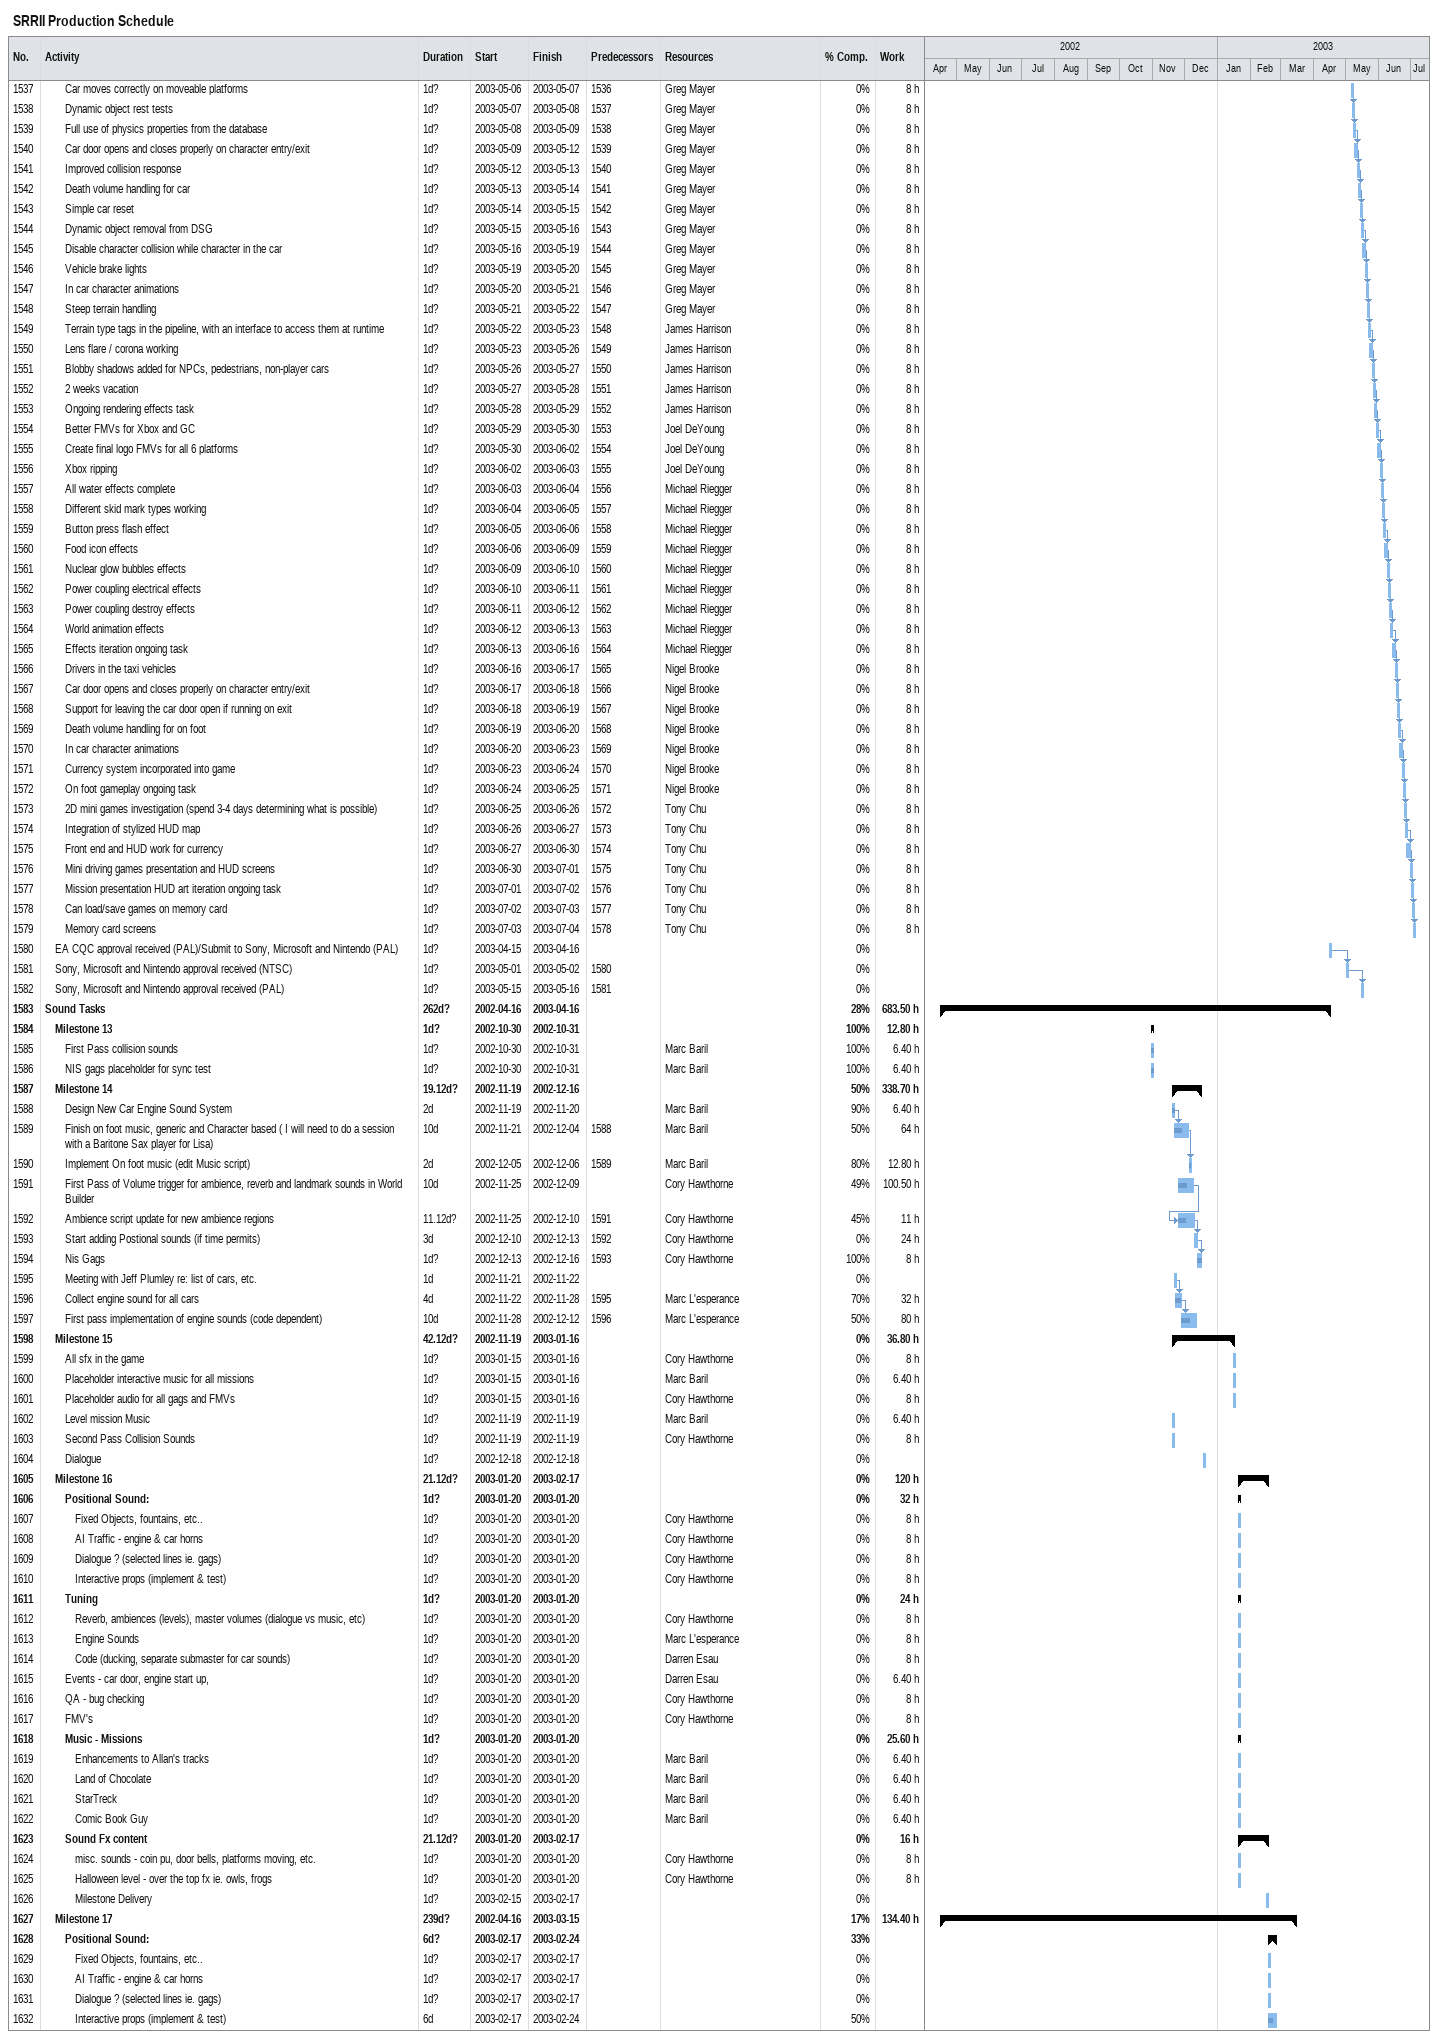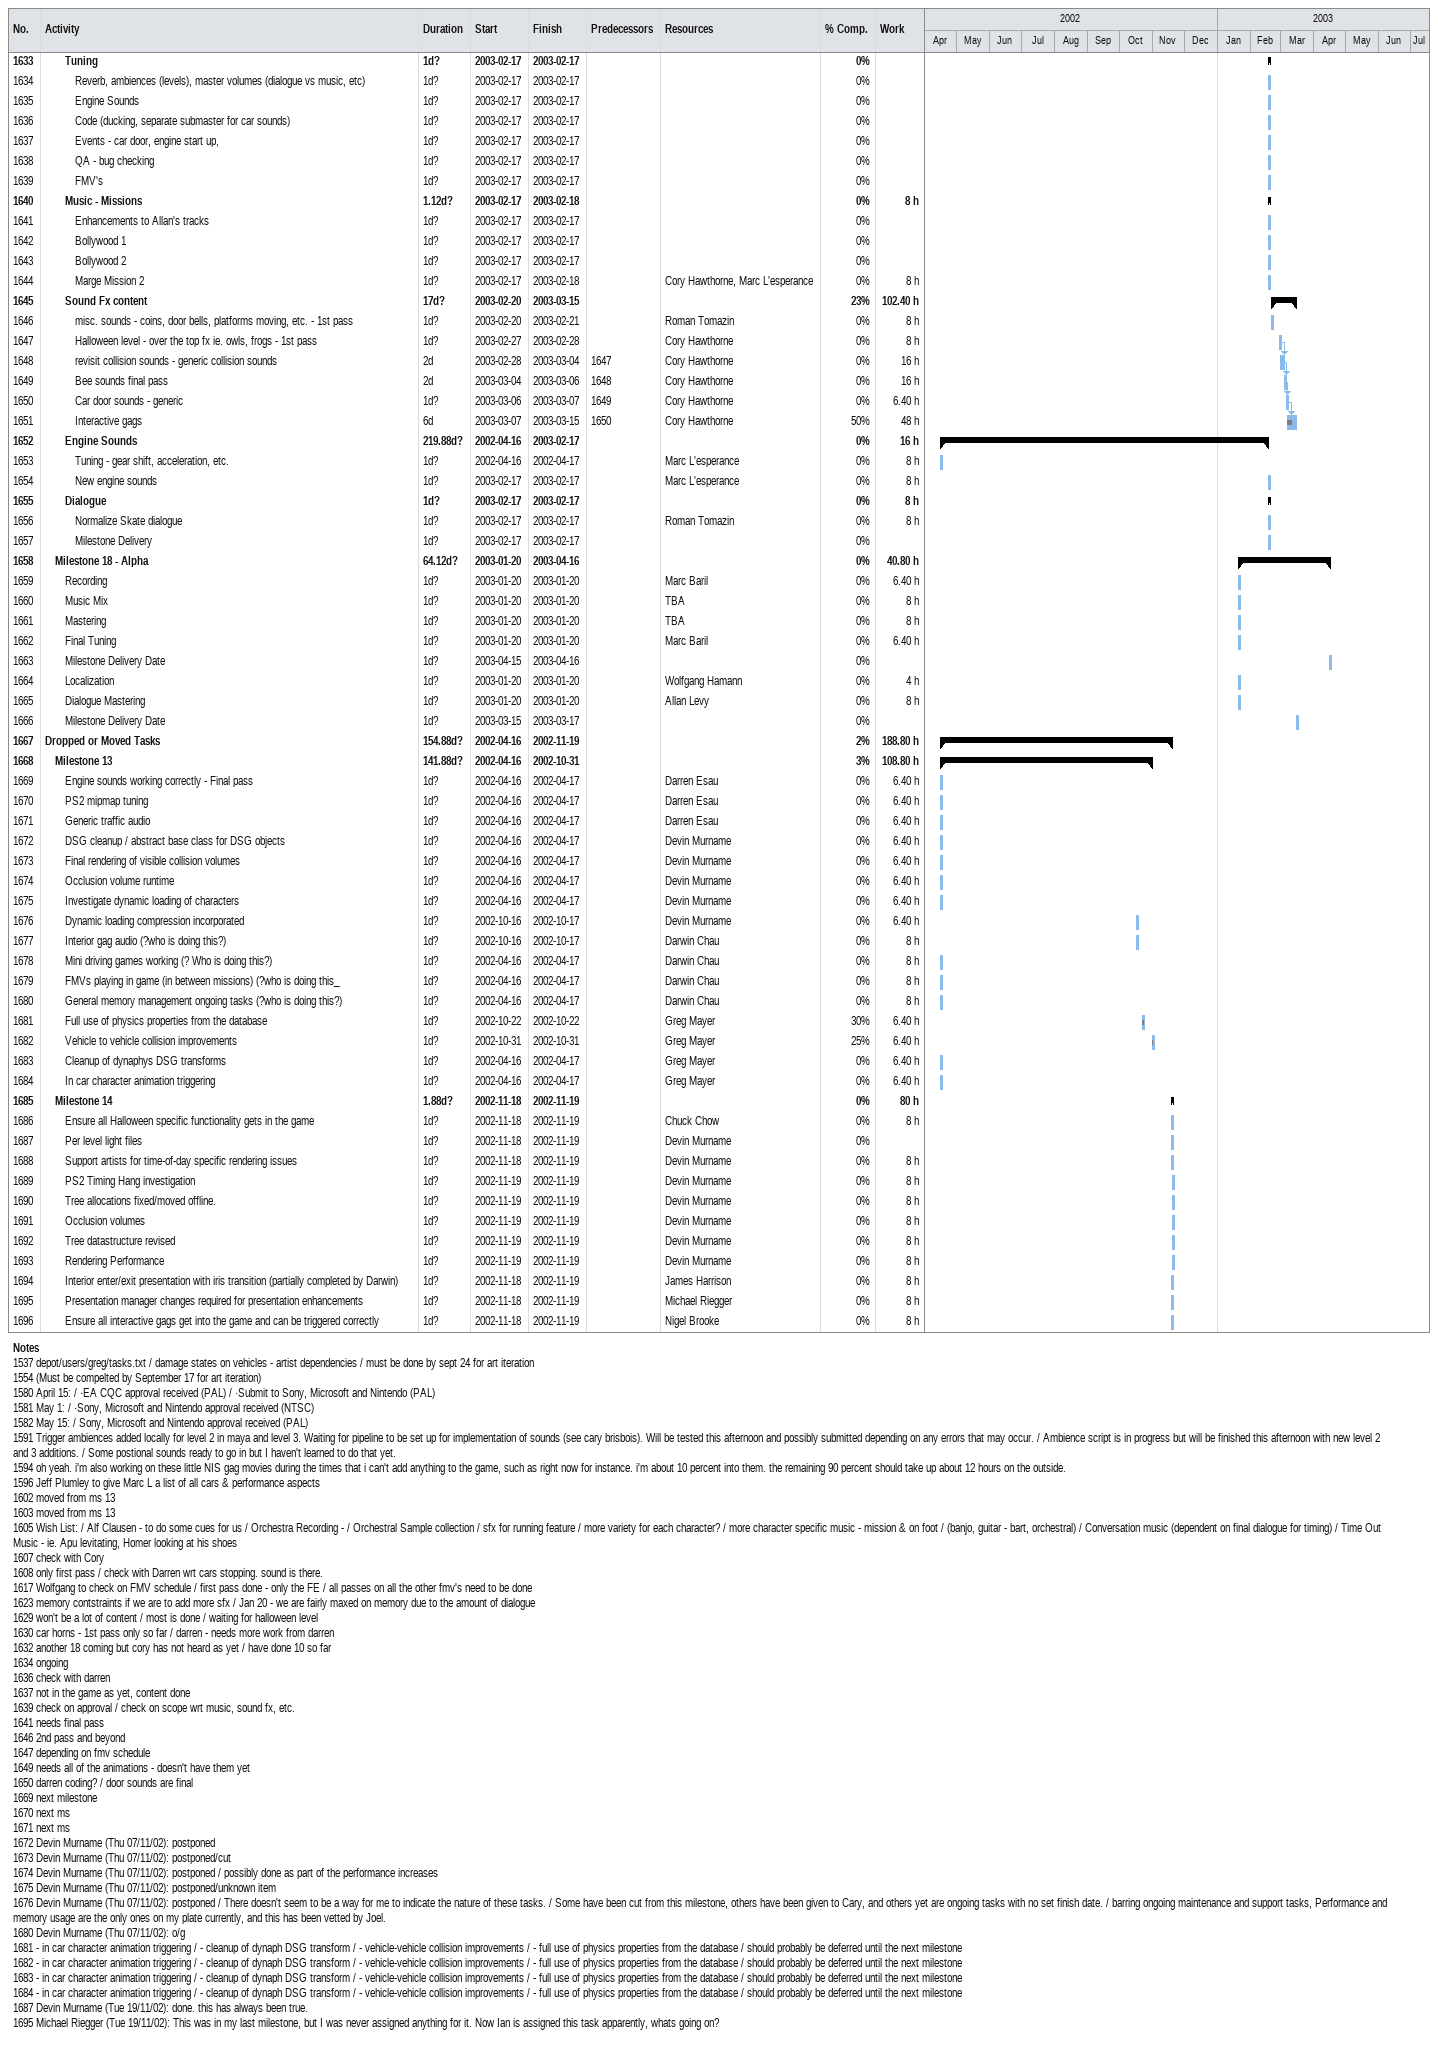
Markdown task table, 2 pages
SRRII Production Schedule

| ID | Level | Task | Duration | Start | Finish | Predecessors | Resources | % complete | Work (h) |
|---|---|---|---|---|---|---|---|---|---|
| 1537 | 3 | Car moves correctly on moveable platforms | 1d? | 2003-05-06 | 2003-05-07 | 1536 | Greg Mayer | 0 | 8 |
| 1538 | 3 | Dynamic object rest tests | 1d? | 2003-05-07 | 2003-05-08 | 1537 | Greg Mayer | 0 | 8 |
| 1539 | 3 | Full use of physics properties from the database | 1d? | 2003-05-08 | 2003-05-09 | 1538 | Greg Mayer | 0 | 8 |
| 1540 | 3 | Car door opens and closes properly on character entry/exit | 1d? | 2003-05-09 | 2003-05-12 | 1539 | Greg Mayer | 0 | 8 |
| 1541 | 3 | Improved collision response | 1d? | 2003-05-12 | 2003-05-13 | 1540 | Greg Mayer | 0 | 8 |
| 1542 | 3 | Death volume handling for car | 1d? | 2003-05-13 | 2003-05-14 | 1541 | Greg Mayer | 0 | 8 |
| 1543 | 3 | Simple car reset | 1d? | 2003-05-14 | 2003-05-15 | 1542 | Greg Mayer | 0 | 8 |
| 1544 | 3 | Dynamic object removal from DSG | 1d? | 2003-05-15 | 2003-05-16 | 1543 | Greg Mayer | 0 | 8 |
| 1545 | 3 | Disable character collision while character in the car | 1d? | 2003-05-16 | 2003-05-19 | 1544 | Greg Mayer | 0 | 8 |
| 1546 | 3 | Vehicle brake lights | 1d? | 2003-05-19 | 2003-05-20 | 1545 | Greg Mayer | 0 | 8 |
| 1547 | 3 | In car character animations | 1d? | 2003-05-20 | 2003-05-21 | 1546 | Greg Mayer | 0 | 8 |
| 1548 | 3 | Steep terrain handling | 1d? | 2003-05-21 | 2003-05-22 | 1547 | Greg Mayer | 0 | 8 |
| 1549 | 3 | Terrain type tags in the pipeline, with an interface to access them at runtime | 1d? | 2003-05-22 | 2003-05-23 | 1548 | James Harrison | 0 | 8 |
| 1550 | 3 | Lens flare / corona working | 1d? | 2003-05-23 | 2003-05-26 | 1549 | James Harrison | 0 | 8 |
| 1551 | 3 | Blobby shadows added for NPCs, pedestrians, non-player cars | 1d? | 2003-05-26 | 2003-05-27 | 1550 | James Harrison | 0 | 8 |
| 1552 | 3 | 2 weeks vacation | 1d? | 2003-05-27 | 2003-05-28 | 1551 | James Harrison | 0 | 8 |
| 1553 | 3 | Ongoing rendering effects task | 1d? | 2003-05-28 | 2003-05-29 | 1552 | James Harrison | 0 | 8 |
| 1554 | 3 | Better FMVs for Xbox and GC | 1d? | 2003-05-29 | 2003-05-30 | 1553 | Joel DeYoung | 0 | 8 |
| 1555 | 3 | Create final logo FMVs for all 6 platforms | 1d? | 2003-05-30 | 2003-06-02 | 1554 | Joel DeYoung | 0 | 8 |
| 1556 | 3 | Xbox ripping | 1d? | 2003-06-02 | 2003-06-03 | 1555 | Joel DeYoung | 0 | 8 |
| 1557 | 3 | All water effects complete | 1d? | 2003-06-03 | 2003-06-04 | 1556 | Michael Riegger | 0 | 8 |
| 1558 | 3 | Different skid mark types working | 1d? | 2003-06-04 | 2003-06-05 | 1557 | Michael Riegger | 0 | 8 |
| 1559 | 3 | Button press flash effect | 1d? | 2003-06-05 | 2003-06-06 | 1558 | Michael Riegger | 0 | 8 |
| 1560 | 3 | Food icon effects | 1d? | 2003-06-06 | 2003-06-09 | 1559 | Michael Riegger | 0 | 8 |
| 1561 | 3 | Nuclear glow bubbles effects | 1d? | 2003-06-09 | 2003-06-10 | 1560 | Michael Riegger | 0 | 8 |
| 1562 | 3 | Power coupling electrical effects | 1d? | 2003-06-10 | 2003-06-11 | 1561 | Michael Riegger | 0 | 8 |
| 1563 | 3 | Power coupling destroy effects | 1d? | 2003-06-11 | 2003-06-12 | 1562 | Michael Riegger | 0 | 8 |
| 1564 | 3 | World animation effects | 1d? | 2003-06-12 | 2003-06-13 | 1563 | Michael Riegger | 0 | 8 |
| 1565 | 3 | Effects iteration ongoing task | 1d? | 2003-06-13 | 2003-06-16 | 1564 | Michael Riegger | 0 | 8 |
| 1566 | 3 | Drivers in the taxi vehicles | 1d? | 2003-06-16 | 2003-06-17 | 1565 | Nigel Brooke | 0 | 8 |
| 1567 | 3 | Car door opens and closes properly on character entry/exit | 1d? | 2003-06-17 | 2003-06-18 | 1566 | Nigel Brooke | 0 | 8 |
| 1568 | 3 | Support for leaving the car door open if running on exit | 1d? | 2003-06-18 | 2003-06-19 | 1567 | Nigel Brooke | 0 | 8 |
| 1569 | 3 | Death volume handling for on foot | 1d? | 2003-06-19 | 2003-06-20 | 1568 | Nigel Brooke | 0 | 8 |
| 1570 | 3 | In car character animations | 1d? | 2003-06-20 | 2003-06-23 | 1569 | Nigel Brooke | 0 | 8 |
| 1571 | 3 | Currency system incorporated into game | 1d? | 2003-06-23 | 2003-06-24 | 1570 | Nigel Brooke | 0 | 8 |
| 1572 | 3 | On foot gameplay ongoing task | 1d? | 2003-06-24 | 2003-06-25 | 1571 | Nigel Brooke | 0 | 8 |
| 1573 | 3 | 2D mini games investigation (spend 3-4 days determining what is possible) | 1d? | 2003-06-25 | 2003-06-26 | 1572 | Tony Chu | 0 | 8 |
| 1574 | 3 | Integration of stylized HUD map | 1d? | 2003-06-26 | 2003-06-27 | 1573 | Tony Chu | 0 | 8 |
| 1575 | 3 | Front end and HUD work for currency | 1d? | 2003-06-27 | 2003-06-30 | 1574 | Tony Chu | 0 | 8 |
| 1576 | 3 | Mini driving games presentation and HUD screens | 1d? | 2003-06-30 | 2003-07-01 | 1575 | Tony Chu | 0 | 8 |
| 1577 | 3 | Mission presentation HUD art iteration ongoing task | 1d? | 2003-07-01 | 2003-07-02 | 1576 | Tony Chu | 0 | 8 |
| 1578 | 3 | Can load/save games on memory card | 1d? | 2003-07-02 | 2003-07-03 | 1577 | Tony Chu | 0 | 8 |
| 1579 | 3 | Memory card screens | 1d? | 2003-07-03 | 2003-07-04 | 1578 | Tony Chu | 0 | 8 |
| 1580 | 2 | EA CQC approval received (PAL)/Submit to Sony, Microsoft and Nintendo (PAL) | 1d? | 2003-04-15 | 2003-04-16 |  |  | 0 |  |
| 1581 | 2 | Sony, Microsoft and Nintendo approval received (NTSC) | 1d? | 2003-05-01 | 2003-05-02 | 1580 |  | 0 |  |
| 1582 | 2 | Sony, Microsoft and Nintendo approval received (PAL) | 1d? | 2003-05-15 | 2003-05-16 | 1581 |  | 0 |  |
| 1583 | 1 | **Sound Tasks** | 262d? | 2002-04-16 | 2003-04-16 |  |  | 28 | 683.50 |
| 1584 | 2 | **Milestone 13** | 1d? | 2002-10-30 | 2002-10-31 |  |  | 100 | 12.80 |
| 1585 | 3 | First Pass collision sounds | 1d? | 2002-10-30 | 2002-10-31 |  | Marc Baril | 100 | 6.40 |
| 1586 | 3 | NIS gags placeholder for sync test | 1d? | 2002-10-30 | 2002-10-31 |  | Marc Baril | 100 | 6.40 |
| 1587 | 2 | **Milestone 14** | 19.12d? | 2002-11-19 | 2002-12-16 |  |  | 50 | 338.70 |
| 1588 | 3 | Design New Car Engine Sound System | 2d | 2002-11-19 | 2002-11-20 |  | Marc Baril | 90 | 6.40 |
| 1589 | 3 | Finish on foot music, generic and Character based ( I will need to do a session with a Baritone Sax player for Lisa) | 10d | 2002-11-21 | 2002-12-04 | 1588 | Marc Baril | 50 | 64 |
| 1590 | 3 | Implement On foot music (edit Music script) | 2d | 2002-12-05 | 2002-12-06 | 1589 | Marc Baril | 80 | 12.80 |
| 1591 | 3 | First Pass of Volume trigger for ambience, reverb and landmark sounds in World Builder | 10d | 2002-11-25 | 2002-12-09 |  | Cory Hawthorne | 49 | 100.50 |
| 1592 | 3 | Ambience script update for new ambience regions | 11.12d? | 2002-11-25 | 2002-12-10 | 1591 | Cory Hawthorne | 45 | 11 |
| 1593 | 3 | Start adding Postional sounds (if time permits) | 3d | 2002-12-10 | 2002-12-13 | 1592 | Cory Hawthorne | 0 | 24 |
| 1594 | 3 | Nis Gags | 1d? | 2002-12-13 | 2002-12-16 | 1593 | Cory Hawthorne | 100 | 8 |
| 1595 | 3 | Meeting with Jeff Plumley re: list of cars, etc. | 1d | 2002-11-21 | 2002-11-22 |  |  | 0 |  |
| 1596 | 3 | Collect engine sound for all cars | 4d | 2002-11-22 | 2002-11-28 | 1595 | Marc L'esperance | 70 | 32 |
| 1597 | 3 | First pass implementation of engine sounds (code dependent) | 10d | 2002-11-28 | 2002-12-12 | 1596 | Marc L'esperance | 50 | 80 |
| 1598 | 2 | **Milestone 15** | 42.12d? | 2002-11-19 | 2003-01-16 |  |  | 0 | 36.80 |
| 1599 | 3 | All sfx in the game | 1d? | 2003-01-15 | 2003-01-16 |  | Cory Hawthorne | 0 | 8 |
| 1600 | 3 | Placeholder interactive music for all missions | 1d? | 2003-01-15 | 2003-01-16 |  | Marc Baril | 0 | 6.40 |
| 1601 | 3 | Placeholder audio for all gags and FMVs | 1d? | 2003-01-15 | 2003-01-16 |  | Cory Hawthorne | 0 | 8 |
| 1602 | 3 | Level mission Music | 1d? | 2002-11-19 | 2002-11-19 |  | Marc Baril | 0 | 6.40 |
| 1603 | 3 | Second Pass Collision Sounds | 1d? | 2002-11-19 | 2002-11-19 |  | Cory Hawthorne | 0 | 8 |
| 1604 | 3 | Dialogue | 1d? | 2002-12-18 | 2002-12-18 |  |  | 0 |  |
| 1605 | 2 | **Milestone 16** | 21.12d? | 2003-01-20 | 2003-02-17 |  |  | 0 | 120 |
| 1606 | 3 | **Positional Sound:** | 1d? | 2003-01-20 | 2003-01-20 |  |  | 0 | 32 |
| 1607 | 4 | Fixed Objects, fountains, etc.. | 1d? | 2003-01-20 | 2003-01-20 |  | Cory Hawthorne | 0 | 8 |
| 1608 | 4 | AI Traffic - engine & car horns | 1d? | 2003-01-20 | 2003-01-20 |  | Cory Hawthorne | 0 | 8 |
| 1609 | 4 | Dialogue ? (selected lines ie. gags) | 1d? | 2003-01-20 | 2003-01-20 |  | Cory Hawthorne | 0 | 8 |
| 1610 | 4 | Interactive props (implement & test) | 1d? | 2003-01-20 | 2003-01-20 |  | Cory Hawthorne | 0 | 8 |
| 1611 | 3 | **Tuning** | 1d? | 2003-01-20 | 2003-01-20 |  |  | 0 | 24 |
| 1612 | 4 | Reverb, ambiences (levels), master volumes (dialogue vs music, etc) | 1d? | 2003-01-20 | 2003-01-20 |  | Cory Hawthorne | 0 | 8 |
| 1613 | 4 | Engine Sounds | 1d? | 2003-01-20 | 2003-01-20 |  | Marc L'esperance | 0 | 8 |
| 1614 | 4 | Code (ducking, separate submaster for car sounds) | 1d? | 2003-01-20 | 2003-01-20 |  | Darren Esau | 0 | 8 |
| 1615 | 3 | Events - car door, engine start up, | 1d? | 2003-01-20 | 2003-01-20 |  | Darren Esau | 0 | 6.40 |
| 1616 | 3 | QA - bug checking | 1d? | 2003-01-20 | 2003-01-20 |  | Cory Hawthorne | 0 | 8 |
| 1617 | 3 | FMV's | 1d? | 2003-01-20 | 2003-01-20 |  | Cory Hawthorne | 0 | 8 |
| 1618 | 3 | **Music - Missions** | 1d? | 2003-01-20 | 2003-01-20 |  |  | 0 | 25.60 |
| 1619 | 4 | Enhancements to Allan's tracks | 1d? | 2003-01-20 | 2003-01-20 |  | Marc Baril | 0 | 6.40 |
| 1620 | 4 | Land of Chocolate | 1d? | 2003-01-20 | 2003-01-20 |  | Marc Baril | 0 | 6.40 |
| 1621 | 4 | StarTreck | 1d? | 2003-01-20 | 2003-01-20 |  | Marc Baril | 0 | 6.40 |
| 1622 | 4 | Comic Book Guy | 1d? | 2003-01-20 | 2003-01-20 |  | Marc Baril | 0 | 6.40 |
| 1623 | 3 | **Sound Fx content** | 21.12d? | 2003-01-20 | 2003-02-17 |  |  | 0 | 16 |
| 1624 | 4 | misc. sounds - coin pu, door bells, platforms moving, etc. | 1d? | 2003-01-20 | 2003-01-20 |  | Cory Hawthorne | 0 | 8 |
| 1625 | 4 | Halloween level - over the top fx ie. owls, frogs | 1d? | 2003-01-20 | 2003-01-20 |  | Cory Hawthorne | 0 | 8 |
| 1626 | 4 | Milestone Delivery | 1d? | 2003-02-15 | 2003-02-17 |  |  | 0 |  |
| 1627 | 2 | **Milestone 17** | 239d? | 2002-04-16 | 2003-03-15 |  |  | 17 | 134.40 |
| 1628 | 3 | **Positional Sound:** | 6d? | 2003-02-17 | 2003-02-24 |  |  | 33 |  |
| 1629 | 4 | Fixed Objects, fountains, etc.. | 1d? | 2003-02-17 | 2003-02-17 |  |  | 0 |  |
| 1630 | 4 | AI Traffic - engine & car horns | 1d? | 2003-02-17 | 2003-02-17 |  |  | 0 |  |
| 1631 | 4 | Dialogue ? (selected lines ie. gags) | 1d? | 2003-02-17 | 2003-02-17 |  |  | 0 |  |
| 1632 | 4 | Interactive props (implement & test) | 6d | 2003-02-17 | 2003-02-24 |  |  | 50 |  |
| 1633 | 3 | **Tuning** | 1d? | 2003-02-17 | 2003-02-17 |  |  | 0 |  |
| 1634 | 4 | Reverb, ambiences (levels), master volumes (dialogue vs music, etc) | 1d? | 2003-02-17 | 2003-02-17 |  |  | 0 |  |
| 1635 | 4 | Engine Sounds | 1d? | 2003-02-17 | 2003-02-17 |  |  | 0 |  |
| 1636 | 4 | Code (ducking, separate submaster for car sounds) | 1d? | 2003-02-17 | 2003-02-17 |  |  | 0 |  |
| 1637 | 4 | Events - car door, engine start up, | 1d? | 2003-02-17 | 2003-02-17 |  |  | 0 |  |
| 1638 | 4 | QA - bug checking | 1d? | 2003-02-17 | 2003-02-17 |  |  | 0 |  |
| 1639 | 4 | FMV's | 1d? | 2003-02-17 | 2003-02-17 |  |  | 0 |  |
| 1640 | 3 | **Music - Missions** | 1.12d? | 2003-02-17 | 2003-02-18 |  |  | 0 | 8 |
| 1641 | 4 | Enhancements to Allan's tracks | 1d? | 2003-02-17 | 2003-02-17 |  |  | 0 |  |
| 1642 | 4 | Bollywood 1 | 1d? | 2003-02-17 | 2003-02-17 |  |  | 0 |  |
| 1643 | 4 | Bollywood 2 | 1d? | 2003-02-17 | 2003-02-17 |  |  | 0 |  |
| 1644 | 4 | Marge Mission 2 | 1d? | 2003-02-17 | 2003-02-18 |  | Cory Hawthorne, Marc L'esperance | 0 | 8 |
| 1645 | 3 | **Sound Fx content** | 17d? | 2003-02-20 | 2003-03-15 |  |  | 23 | 102.40 |
| 1646 | 4 | misc. sounds - coins, door bells, platforms moving, etc. - 1st pass | 1d? | 2003-02-20 | 2003-02-21 |  | Roman Tomazin | 0 | 8 |
| 1647 | 4 | Halloween level - over the top fx ie. owls, frogs - 1st pass | 1d? | 2003-02-27 | 2003-02-28 |  | Cory Hawthorne | 0 | 8 |
| 1648 | 4 | revisit collision sounds - generic collision sounds | 2d | 2003-02-28 | 2003-03-04 | 1647 | Cory Hawthorne | 0 | 16 |
| 1649 | 4 | Bee sounds final pass | 2d | 2003-03-04 | 2003-03-06 | 1648 | Cory Hawthorne | 0 | 16 |
| 1650 | 4 | Car door sounds - generic | 1d? | 2003-03-06 | 2003-03-07 | 1649 | Cory Hawthorne | 0 | 6.40 |
| 1651 | 4 | Interactive gags | 6d | 2003-03-07 | 2003-03-15 | 1650 | Cory Hawthorne | 50 | 48 |
| 1652 | 3 | **Engine Sounds** | 219.88d? | 2002-04-16 | 2003-02-17 |  |  | 0 | 16 |
| 1653 | 4 | Tuning - gear shift, acceleration, etc. | 1d? | 2002-04-16 | 2002-04-17 |  | Marc L'esperance | 0 | 8 |
| 1654 | 4 | New engine sounds | 1d? | 2003-02-17 | 2003-02-17 |  | Marc L'esperance | 0 | 8 |
| 1655 | 3 | **Dialogue** | 1d? | 2003-02-17 | 2003-02-17 |  |  | 0 | 8 |
| 1656 | 4 | Normalize Skate dialogue | 1d? | 2003-02-17 | 2003-02-17 |  | Roman Tomazin | 0 | 8 |
| 1657 | 4 | Milestone Delivery | 1d? | 2003-02-17 | 2003-02-17 |  |  | 0 |  |
| 1658 | 2 | **Milestone 18 - Alpha** | 64.12d? | 2003-01-20 | 2003-04-16 |  |  | 0 | 40.80 |
| 1659 | 3 | Recording | 1d? | 2003-01-20 | 2003-01-20 |  | Marc Baril | 0 | 6.40 |
| 1660 | 3 | Music Mix | 1d? | 2003-01-20 | 2003-01-20 |  | TBA | 0 | 8 |
| 1661 | 3 | Mastering | 1d? | 2003-01-20 | 2003-01-20 |  | TBA | 0 | 8 |
| 1662 | 3 | Final Tuning | 1d? | 2003-01-20 | 2003-01-20 |  | Marc Baril | 0 | 6.40 |
| 1663 | 3 | Milestone Delivery Date | 1d? | 2003-04-15 | 2003-04-16 |  |  | 0 |  |
| 1664 | 3 | Localization | 1d? | 2003-01-20 | 2003-01-20 |  | Wolfgang Hamann | 0 | 4 |
| 1665 | 3 | Dialogue Mastering | 1d? | 2003-01-20 | 2003-01-20 |  | Allan Levy | 0 | 8 |
| 1666 | 3 | Milestone Delivery Date | 1d? | 2003-03-15 | 2003-03-17 |  |  | 0 |  |
| 1667 | 1 | **Dropped or Moved Tasks** | 154.88d? | 2002-04-16 | 2002-11-19 |  |  | 2 | 188.80 |
| 1668 | 2 | **Milestone 13** | 141.88d? | 2002-04-16 | 2002-10-31 |  |  | 3 | 108.80 |
| 1669 | 3 | Engine sounds working correctly - Final pass | 1d? | 2002-04-16 | 2002-04-17 |  | Darren Esau | 0 | 6.40 |
| 1670 | 3 | PS2 mipmap tuning | 1d? | 2002-04-16 | 2002-04-17 |  | Darren Esau | 0 | 6.40 |
| 1671 | 3 | Generic traffic audio | 1d? | 2002-04-16 | 2002-04-17 |  | Darren Esau | 0 | 6.40 |
| 1672 | 3 | DSG cleanup / abstract base class for DSG objects | 1d? | 2002-04-16 | 2002-04-17 |  | Devin Murname | 0 | 6.40 |
| 1673 | 3 | Final rendering of visible collision volumes | 1d? | 2002-04-16 | 2002-04-17 |  | Devin Murname | 0 | 6.40 |
| 1674 | 3 | Occlusion volume runtime | 1d? | 2002-04-16 | 2002-04-17 |  | Devin Murname | 0 | 6.40 |
| 1675 | 3 | Investigate dynamic loading of characters | 1d? | 2002-04-16 | 2002-04-17 |  | Devin Murname | 0 | 6.40 |
| 1676 | 3 | Dynamic loading compression incorporated | 1d? | 2002-10-16 | 2002-10-17 |  | Devin Murname | 0 | 6.40 |
| 1677 | 3 | Interior gag audio (?who is doing this?) | 1d? | 2002-10-16 | 2002-10-17 |  | Darwin Chau | 0 | 8 |
| 1678 | 3 | Mini driving games working (? Who is doing this?) | 1d? | 2002-04-16 | 2002-04-17 |  | Darwin Chau | 0 | 8 |
| 1679 | 3 | FMVs playing in game (in between missions) (?who is doing this_ | 1d? | 2002-04-16 | 2002-04-17 |  | Darwin Chau | 0 | 8 |
| 1680 | 3 | General memory management ongoing tasks (?who is doing this?) | 1d? | 2002-04-16 | 2002-04-17 |  | Darwin Chau | 0 | 8 |
| 1681 | 3 | Full use of physics properties from the database | 1d? | 2002-10-22 | 2002-10-22 |  | Greg Mayer | 30 | 6.40 |
| 1682 | 3 | Vehicle to vehicle collision improvements | 1d? | 2002-10-31 | 2002-10-31 |  | Greg Mayer | 25 | 6.40 |
| 1683 | 3 | Cleanup of dynaphys DSG transforms | 1d? | 2002-04-16 | 2002-04-17 |  | Greg Mayer | 0 | 6.40 |
| 1684 | 3 | In car character animation triggering | 1d? | 2002-04-16 | 2002-04-17 |  | Greg Mayer | 0 | 6.40 |
| 1685 | 2 | **Milestone 14** | 1.88d? | 2002-11-18 | 2002-11-19 |  |  | 0 | 80 |
| 1686 | 3 | Ensure all Halloween specific functionality gets in the game | 1d? | 2002-11-18 | 2002-11-19 |  | Chuck Chow | 0 | 8 |
| 1687 | 3 | Per level light files | 1d? | 2002-11-18 | 2002-11-19 |  | Devin Murname | 0 |  |
| 1688 | 3 | Support artists for time-of-day specific rendering issues | 1d? | 2002-11-18 | 2002-11-19 |  | Devin Murname | 0 | 8 |
| 1689 | 3 | PS2 Timing Hang investigation | 1d? | 2002-11-19 | 2002-11-19 |  | Devin Murname | 0 | 8 |
| 1690 | 3 | Tree allocations fixed/moved offline. | 1d? | 2002-11-19 | 2002-11-19 |  | Devin Murname | 0 | 8 |
| 1691 | 3 | Occlusion volumes | 1d? | 2002-11-19 | 2002-11-19 |  | Devin Murname | 0 | 8 |
| 1692 | 3 | Tree datastructure revised | 1d? | 2002-11-19 | 2002-11-19 |  | Devin Murname | 0 | 8 |
| 1693 | 3 | Rendering Performance | 1d? | 2002-11-19 | 2002-11-19 |  | Devin Murname | 0 | 8 |
| 1694 | 3 | Interior enter/exit presentation with iris transition (partially completed by Darwin) | 1d? | 2002-11-18 | 2002-11-19 |  | James Harrison | 0 | 8 |
| 1695 | 3 | Presentation manager changes required for presentation enhancements | 1d? | 2002-11-18 | 2002-11-19 |  | Michael Riegger | 0 | 8 |
| 1696 | 3 | Ensure all interactive gags get into the game and can be triggered correctly | 1d? | 2002-11-18 | 2002-11-19 |  | Nigel Brooke | 0 | 8 |

Notes
- 1537: depot/users/greg/tasks.txt / damage states on vehicles - artist dependencies / must be done by sept 24 for art iteration
- 1554: (Must be compelted by September 17 for art iteration)
- 1580: April 15: / ·EA CQC approval received (PAL) / ·Submit to Sony, Microsoft and Nintendo (PAL)
- 1581: May 1: / ·Sony, Microsoft and Nintendo approval received (NTSC)
- 1582: May 15: / Sony, Microsoft and Nintendo approval received (PAL)
- 1591: Trigger ambiences added locally for level 2 in maya and level 3. Waiting for pipeline to be set up for implementation of sounds (see cary brisbois). Will be tested this afternoon and possibly submitted depending on any errors that may occur. / Ambience script is in progress but will be finished this afternoon with new level 2 and 3 additions. / Some postional sounds ready to go in but I haven't learned to do that yet.
- 1594: oh yeah. i'm also working on these little NIS gag movies during the times that i can't add anything to the game, such as right now for instance. i'm about 10 percent into them. the remaining 90 percent should take up about 12 hours on the outside.
- 1596: Jeff Plumley to give Marc L a list of all cars & performance aspects
- 1602: moved from ms 13
- 1603: moved from ms 13
- 1605: Wish List: / Alf Clausen - to do some cues for us / Orchestra Recording - / Orchestral Sample collection / sfx for running feature / more variety for each character? / more character specific music - mission & on foot / (banjo, guitar - bart, orchestral) / Conversation music (dependent on final dialogue for timing) / Time Out Music - ie. Apu levitating, Homer looking at his shoes
- 1607: check with Cory
- 1608: only first pass / check with Darren wrt cars stopping. sound is there.
- 1617: Wolfgang to check on FMV schedule / first pass done - only the FE / all passes on all the other fmv's need to be done
- 1623: memory contstraints if we are to add more sfx / Jan 20 - we are fairly maxed on memory due to the amount of dialogue
- 1629: won't be a lot of content / most is done / waiting for halloween level
- 1630: car horns - 1st pass only so far / darren - needs more work from darren
- 1632: another 18 coming but cory has not heard as yet / have done 10 so far
- 1634: ongoing
- 1636: check with darren
- 1637: not in the game as yet, content done
- 1639: check on approval / check on scope wrt music, sound fx, etc.
- 1641: needs final pass
- 1646: 2nd pass and beyond
- 1647: depending on fmv schedule
- 1649: needs all of the animations - doesn't have them yet
- 1650: darren coding? / door sounds are final
- 1669: next milestone
- 1670: next ms
- 1671: next ms
- 1672: Devin Murname (Thu 07/11/02): postponed
- 1673: Devin Murname (Thu 07/11/02): postponed/cut
- 1674: Devin Murname (Thu 07/11/02): postponed / possibly done as part of the performance increases
- 1675: Devin Murname (Thu 07/11/02): postponed/unknown item
- 1676: Devin Murname (Thu 07/11/02): postponed / There doesn't seem to be a way for me to indicate the nature of these tasks. / Some have been cut from this milestone, others have been given to Cary, and others yet are ongoing tasks with no set finish date. / barring ongoing maintenance and support tasks, Performance and memory usage are the only ones on my plate currently, and this has been vetted by Joel.
- 1680: Devin Murname (Thu 07/11/02): o/g
- 1681: - in car character animation triggering / - cleanup of dynaph DSG transform / - vehicle-vehicle collision improvements / - full use of physics properties from the database / should probably be deferred until the next milestone
- 1682: - in car character animation triggering / - cleanup of dynaph DSG transform / - vehicle-vehicle collision improvements / - full use of physics properties from the database / should probably be deferred until the next milestone
- 1683: - in car character animation triggering / - cleanup of dynaph DSG transform / - vehicle-vehicle collision improvements / - full use of physics properties from the database / should probably be deferred until the next milestone
- 1684: - in car character animation triggering / - cleanup of dynaph DSG transform / - vehicle-vehicle collision improvements / - full use of physics properties from the database / should probably be deferred until the next milestone
- 1687: Devin Murname (Tue 19/11/02): done. this has always been true.
- 1695: Michael Riegger (Tue 19/11/02): This was in my last milestone, but I was never assigned anything for it. Now Ian is assigned this task apparently, whats going on?
